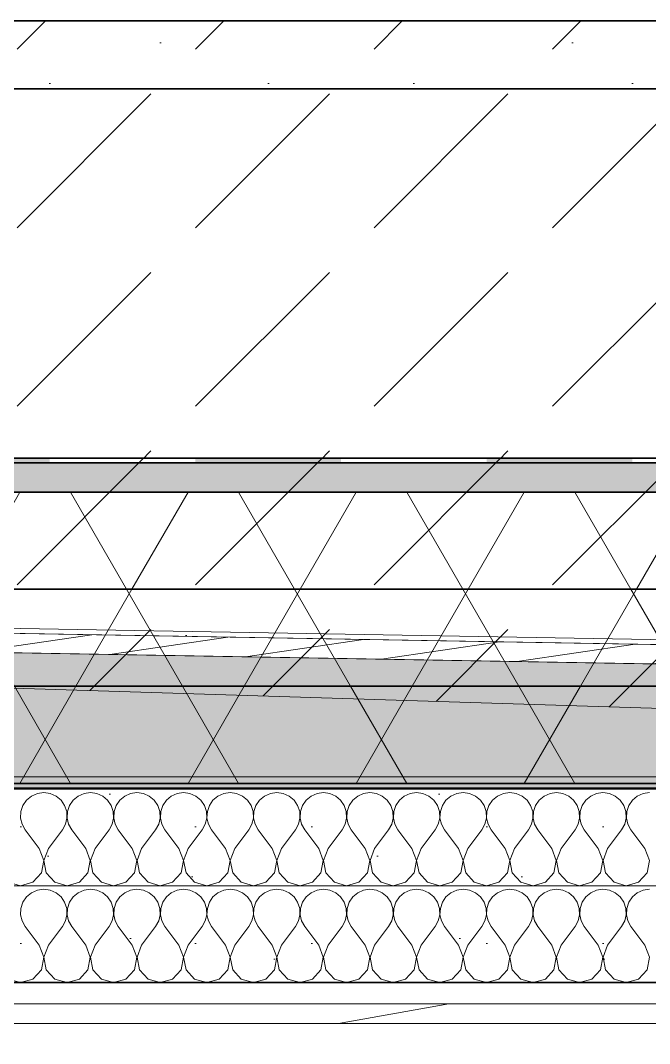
# Model space of a CAD drawing. Header units: millimetres. Extents: x 745166 to 884669, y -5000 to 15056.
# Drawn here: x 854712 to 855360, y 2966 to 4020 of the extents above; entities that cross this region are included whole.
import ezdxf

# ---------------------------------------------------------------- set-up
doc = ezdxf.new("R2010")
doc.units = ezdxf.units.MM
doc.header["$MEASUREMENT"] = 0
doc.linetypes.add('Wipeout_Contour', pattern=[1000, 0, -1000])
for name, color, linetype, lineweight in [('New_0_Pen_No__1', 7, 'Continuous', 13), ('New_0_Pen_No__19', 255, 'Continuous', 0), ('New_2D Drafting - General_Pen_No__1', 7, 'Continuous', 13), ('New_2D Drafting - General_Pen_No__19', 255, 'Continuous', 0), ('New_Shell - Roof_Pen_No__21', 7, 'Continuous', 35)]:
    doc.layers.add(name, color=color, linetype=linetype, lineweight=lineweight)
doc.layers.add('New_Shell - Roof', color=7, linetype='Continuous')
doc.layers.add('New_Structural - Bearing', color=7, linetype='Continuous')
pattern_1 = [(0, (1087092.2, 129.2), (0, 779.4229), [48.75, -401.25]), (0, (1087317.2, 518.9), (0, 779.4229), [48.75, -401.25]), (60, (1087092.2, 129.2), (-675, 389.7114), [48.75, -401.25]), (60, (1087542.2, 129.2), (-675, 389.7114), [48.75, -401.25]), (120, (1087141, 129.2), (675, 389.7114), [48.75, -401.25]), (120, (1087591, 129.2), (675, 389.7114), [48.75, -401.25]), (0, (1087092.23, 204.18), (0, 150), [0, -150, 0, -225]), (45, (1087167.23, 204.18), (-106.06602, 106.06602), [0, -112.5, 0, -187.5])]
pattern_2 = [(60, (1087092.23, 129.18), (-129.90381, 75), []), (120, (1087092.23, 129.18), (129.90381, 75), [])]

# ---------------------------------------------------------------- blocks, each defined once
blk = doc.blocks.new('*X3', base_point=(1087092.2, 129.2))
at = {"layer": 'New_Shell - Roof', "linetype": 'Continuous', "lineweight": 0, "true_color": 0x000000}
blk.add_hatch(color=18, dxfattribs=at).paths.add_polyline_path([(851718.5, 3564.2), (851718.5, 3534.2), (855718.5, 3534.2), (855718.5, 3564.2)])
blk = doc.blocks.new('*X4', base_point=(1087092.2, 129.2))
at = {"layer": 'New_Shell - Roof', "linetype": 'Continuous', "lineweight": 0, "true_color": 0x000000}
for points in [[(854742.4, 3234.2), (854592.4, 3234.2), (854592.4, 3229.2), (854742.4, 3229.2)], [(855042.4, 3234.2), (854892.4, 3234.2), (854892.4, 3229.2), (855042.4, 3229.2)], [(855342.4, 3234.2), (855192.4, 3234.2), (855192.4, 3229.2), (855342.4, 3229.2)]]:
    blk.add_hatch(color=18, dxfattribs=at).paths.add_polyline_path(points)
blk = doc.blocks.new('*X5', base_point=(1087092.2, 129.2))
at = {"layer": 'New_Shell - Roof', "linetype": 'Continuous', "lineweight": 0, "true_color": 0x000000}
for points in [[(854742.4, 3569.2), (854592.4, 3569.2), (854592.4, 3564.2), (854742.4, 3564.2)], [(855042.4, 3569.2), (854892.4, 3569.2), (854892.4, 3564.2), (855042.4, 3564.2)], [(855342.4, 3569.2), (855192.4, 3569.2), (855192.4, 3564.2), (855342.4, 3564.2)]]:
    blk.add_hatch(color=18, dxfattribs=at).paths.add_polyline_path(points)
blk = doc.blocks.new('*X6', base_point=(1087092.2, 129.2))
at = {"layer": 'New_0_Pen_No__1', "color": 7, "linetype": 'Continuous', "lineweight": 13}
for p, q in [((854723.7, 3121.6), (854718.6, 3117.4)), ((854729.8, 3124.3), (854723.7, 3121.6)), ((854736.3, 3125.2), (854729.8, 3124.3)), ((854742.9, 3124.3), (854736.3, 3125.2)), ((854749, 3121.6), (854742.9, 3124.3)), ((854754.1, 3117.4), (854749, 3121.6)), ((854771.7, 3121.6), (854766.6, 3117.4)), ((854777.8, 3124.3), (854771.7, 3121.6)), ((854784.3, 3125.2), (854777.8, 3124.3)), ((854790.9, 3124.3), (854784.3, 3125.2)), ((854797, 3121.6), (854790.9, 3124.3)), ((854802.1, 3117.4), (854797, 3121.6)), ((854819.7, 3121.6), (854814.6, 3117.4)), ((854825.8, 3124.3), (854819.7, 3121.6)), ((854832.3, 3125.2), (854825.8, 3124.3)), ((854838.9, 3124.3), (854832.3, 3125.2)), ((854845, 3121.6), (854838.9, 3124.3)), ((854850.1, 3117.4), (854845, 3121.6)), ((854867.7, 3121.6), (854862.6, 3117.4)), ((854873.8, 3124.3), (854867.7, 3121.6)), ((854880.3, 3125.2), (854873.8, 3124.3)), ((854886.9, 3124.3), (854880.3, 3125.2)), ((854893, 3121.6), (854886.9, 3124.3)), ((854898.1, 3117.4), (854893, 3121.6)), ((854915.7, 3121.6), (854910.6, 3117.4)), ((854921.8, 3124.3), (854915.7, 3121.6)), ((854928.3, 3125.2), (854921.8, 3124.3)), ((854934.9, 3124.3), (854928.3, 3125.2)), ((854941, 3121.6), (854934.9, 3124.3)), ((854946.1, 3117.4), (854941, 3121.6)), ((854963.7, 3121.6), (854958.6, 3117.4)), ((854969.8, 3124.3), (854963.7, 3121.6)), ((854976.3, 3125.2), (854969.8, 3124.3)), ((854982.9, 3124.3), (854976.3, 3125.2)), ((854989, 3121.6), (854982.9, 3124.3)), ((854994.1, 3117.4), (854989, 3121.6)), ((855011.7, 3121.6), (855006.6, 3117.4)), ((855017.8, 3124.3), (855011.7, 3121.6)), ((855024.3, 3125.2), (855017.8, 3124.3)), ((855030.9, 3124.3), (855024.3, 3125.2)), ((855037, 3121.6), (855030.9, 3124.3)), ((855042.1, 3117.4), (855037, 3121.6)), ((855059.7, 3121.6), (855054.6, 3117.4)), ((855065.8, 3124.3), (855059.7, 3121.6)), ((855072.3, 3125.2), (855065.8, 3124.3)), ((855078.9, 3124.3), (855072.3, 3125.2)), ((855085, 3121.6), (855078.9, 3124.3)), ((855090.1, 3117.4), (855085, 3121.6)), ((855107.7, 3121.6), (855102.6, 3117.4)), ((855113.8, 3124.3), (855107.7, 3121.6)), ((855120.3, 3125.2), (855113.8, 3124.3)), ((855126.9, 3124.3), (855120.3, 3125.2)), ((855133, 3121.6), (855126.9, 3124.3)), ((855138.1, 3117.4), (855133, 3121.6)), ((855155.7, 3121.6), (855150.6, 3117.4)), ((855161.8, 3124.3), (855155.7, 3121.6)), ((855168.3, 3125.2), (855161.8, 3124.3)), ((855174.9, 3124.3), (855168.3, 3125.2)), ((855181, 3121.6), (855174.9, 3124.3)), ((855186.1, 3117.4), (855181, 3121.6)), ((855203.7, 3121.6), (855198.6, 3117.4)), ((855209.8, 3124.3), (855203.7, 3121.6)), ((855216.3, 3125.2), (855209.8, 3124.3)), ((855222.9, 3124.3), (855216.3, 3125.2)), ((855229, 3121.6), (855222.9, 3124.3)), ((855234.1, 3117.4), (855229, 3121.6)), ((855251.7, 3121.6), (855246.6, 3117.4)), ((855257.8, 3124.3), (855251.7, 3121.6)), ((855264.3, 3125.2), (855257.8, 3124.3)), ((855270.9, 3124.3), (855264.3, 3125.2)), ((855277, 3121.6), (855270.9, 3124.3)), ((855282.1, 3117.4), (855277, 3121.6)), ((855299.7, 3121.6), (855294.6, 3117.4)), ((855305.8, 3124.3), (855299.7, 3121.6)), ((855312.3, 3125.2), (855305.8, 3124.3)), ((855318.9, 3124.3), (855312.3, 3125.2)), ((855325, 3121.6), (855318.9, 3124.3)), ((855330.1, 3117.4), (855325, 3121.6)), ((855347.7, 3121.6), (855342.6, 3117.4)), ((855353.8, 3124.3), (855347.7, 3121.6)), ((855360.3, 3125.2), (855353.8, 3124.3)), ((854714.9, 3111.9), (854712.8, 3105.6)), ((854718.6, 3117.4), (854714.9, 3111.9)), ((854757.8, 3111.9), (854754.1, 3117.4)), ((854759.9, 3105.6), (854757.8, 3111.9)), ((854762.9, 3111.9), (854760.8, 3105.6)), ((854766.6, 3117.4), (854762.9, 3111.9)), ((854805.8, 3111.9), (854802.1, 3117.4)), ((854807.9, 3105.6), (854805.8, 3111.9)), ((854810.9, 3111.9), (854808.8, 3105.6)), ((854814.6, 3117.4), (854810.9, 3111.9)), ((854853.8, 3111.9), (854850.1, 3117.4)), ((854855.9, 3105.6), (854853.8, 3111.9)), ((854858.9, 3111.9), (854856.8, 3105.6)), ((854862.6, 3117.4), (854858.9, 3111.9)), ((854901.8, 3111.9), (854898.1, 3117.4)), ((854903.9, 3105.6), (854901.8, 3111.9)), ((854906.9, 3111.9), (854904.8, 3105.6)), ((854910.6, 3117.4), (854906.9, 3111.9)), ((854949.8, 3111.9), (854946.1, 3117.4)), ((854951.9, 3105.6), (854949.8, 3111.9)), ((854954.9, 3111.9), (854952.8, 3105.6)), ((854958.6, 3117.4), (854954.9, 3111.9)), ((854997.8, 3111.9), (854994.1, 3117.4)), ((854999.9, 3105.6), (854997.8, 3111.9)), ((855002.9, 3111.9), (855000.8, 3105.6)), ((855006.6, 3117.4), (855002.9, 3111.9)), ((855045.8, 3111.9), (855042.1, 3117.4)), ((855047.9, 3105.6), (855045.8, 3111.9)), ((855050.9, 3111.9), (855048.8, 3105.6)), ((855054.6, 3117.4), (855050.9, 3111.9)), ((855093.8, 3111.9), (855090.1, 3117.4)), ((855095.9, 3105.6), (855093.8, 3111.9)), ((855098.9, 3111.9), (855096.8, 3105.6)), ((855102.6, 3117.4), (855098.9, 3111.9)), ((855141.8, 3111.9), (855138.1, 3117.4)), ((855143.9, 3105.6), (855141.8, 3111.9)), ((855146.9, 3111.9), (855144.8, 3105.6)), ((855150.6, 3117.4), (855146.9, 3111.9)), ((855189.8, 3111.9), (855186.1, 3117.4)), ((855191.9, 3105.6), (855189.8, 3111.9)), ((855194.9, 3111.9), (855192.8, 3105.6)), ((855198.6, 3117.4), (855194.9, 3111.9)), ((855237.8, 3111.9), (855234.1, 3117.4)), ((855239.9, 3105.6), (855237.8, 3111.9)), ((855242.9, 3111.9), (855240.8, 3105.6)), ((855246.6, 3117.4), (855242.9, 3111.9)), ((855285.8, 3111.9), (855282.1, 3117.4)), ((855287.9, 3105.6), (855285.8, 3111.9)), ((855290.9, 3111.9), (855288.8, 3105.6)), ((855294.6, 3117.4), (855290.9, 3111.9)), ((855333.8, 3111.9), (855330.1, 3117.4)), ((855335.9, 3105.6), (855333.8, 3111.9)), ((855338.9, 3111.9), (855336.8, 3105.6)), ((855342.6, 3117.4), (855338.9, 3111.9)), ((854712.8, 3105.6), (854712.4, 3099)), ((854712.4, 3099), (854713.9, 3092.6)), ((854758.7, 3092.6), (854760.2, 3099)), ((854760.2, 3099), (854759.9, 3105.6)), ((854760.8, 3105.6), (854760.4, 3099)), ((854760.4, 3099), (854761.9, 3092.6)), ((854806.7, 3092.6), (854808.2, 3099)), ((854808.2, 3099), (854807.9, 3105.6)), ((854808.8, 3105.6), (854808.4, 3099)), ((854808.4, 3099), (854809.9, 3092.6)), ((854854.7, 3092.6), (854856.2, 3099)), ((854856.2, 3099), (854855.9, 3105.6)), ((854856.8, 3105.6), (854856.4, 3099)), ((854856.4, 3099), (854857.9, 3092.6)), ((854902.7, 3092.6), (854904.2, 3099)), ((854904.2, 3099), (854903.9, 3105.6)), ((854904.8, 3105.6), (854904.4, 3099)), ((854904.4, 3099), (854905.9, 3092.6)), ((854950.7, 3092.6), (854952.2, 3099)), ((854952.2, 3099), (854951.9, 3105.6)), ((854952.8, 3105.6), (854952.4, 3099)), ((854952.4, 3099), (854953.9, 3092.6)), ((854998.7, 3092.6), (855000.2, 3099)), ((855000.2, 3099), (854999.9, 3105.6)), ((855000.8, 3105.6), (855000.4, 3099)), ((855000.4, 3099), (855001.9, 3092.6)), ((855046.7, 3092.6), (855048.2, 3099)), ((855048.2, 3099), (855047.9, 3105.6)), ((855048.8, 3105.6), (855048.4, 3099)), ((855048.4, 3099), (855049.9, 3092.6)), ((855094.7, 3092.6), (855096.2, 3099)), ((855096.2, 3099), (855095.9, 3105.6)), ((855096.8, 3105.6), (855096.4, 3099)), ((855096.4, 3099), (855097.9, 3092.6)), ((855142.7, 3092.6), (855144.2, 3099)), ((855144.2, 3099), (855143.9, 3105.6)), ((855144.8, 3105.6), (855144.4, 3099)), ((855144.4, 3099), (855145.9, 3092.6)), ((855190.7, 3092.6), (855192.2, 3099)), ((855192.2, 3099), (855191.9, 3105.6)), ((855192.8, 3105.6), (855192.4, 3099)), ((855192.4, 3099), (855193.9, 3092.6)), ((855238.7, 3092.6), (855240.2, 3099)), ((855240.2, 3099), (855239.9, 3105.6)), ((855240.8, 3105.6), (855240.4, 3099)), ((855240.4, 3099), (855241.9, 3092.6)), ((855286.7, 3092.6), (855288.2, 3099)), ((855288.2, 3099), (855287.9, 3105.6)), ((855288.8, 3105.6), (855288.4, 3099)), ((855288.4, 3099), (855289.9, 3092.6)), ((855334.7, 3092.6), (855336.2, 3099)), ((855336.2, 3099), (855335.9, 3105.6)), ((855336.8, 3105.6), (855336.4, 3099)), ((855336.4, 3099), (855337.9, 3092.6)), ((854713.9, 3092.6), (854717.1, 3086.8)), ((854731.5, 3067.6), (854717.1, 3086.8)), ((854741.1, 3067.6), (854755.5, 3086.8)), ((854755.5, 3086.8), (854758.7, 3092.6)), ((854761.9, 3092.6), (854765.1, 3086.8)), ((854779.5, 3067.6), (854765.1, 3086.8)), ((854789.1, 3067.6), (854803.5, 3086.8)), ((854803.5, 3086.8), (854806.7, 3092.6)), ((854809.9, 3092.6), (854813.1, 3086.8)), ((854827.5, 3067.6), (854813.1, 3086.8)), ((854837.1, 3067.6), (854851.5, 3086.8)), ((854851.5, 3086.8), (854854.7, 3092.6)), ((854857.9, 3092.6), (854861.1, 3086.8)), ((854875.5, 3067.6), (854861.1, 3086.8)), ((854885.1, 3067.6), (854899.5, 3086.8)), ((854899.5, 3086.8), (854902.7, 3092.6)), ((854905.9, 3092.6), (854909.1, 3086.8)), ((854923.5, 3067.6), (854909.1, 3086.8)), ((854933.1, 3067.6), (854947.5, 3086.8)), ((854947.5, 3086.8), (854950.7, 3092.6)), ((854953.9, 3092.6), (854957.1, 3086.8)), ((854971.5, 3067.6), (854957.1, 3086.8)), ((854981.1, 3067.6), (854995.5, 3086.8)), ((854995.5, 3086.8), (854998.7, 3092.6)), ((855001.9, 3092.6), (855005.1, 3086.8)), ((855019.5, 3067.6), (855005.1, 3086.8)), ((855029.1, 3067.6), (855043.5, 3086.8)), ((855043.5, 3086.8), (855046.7, 3092.6)), ((855049.9, 3092.6), (855053.1, 3086.8)), ((855067.5, 3067.6), (855053.1, 3086.8)), ((855077.1, 3067.6), (855091.5, 3086.8)), ((855091.5, 3086.8), (855094.7, 3092.6)), ((855097.9, 3092.6), (855101.1, 3086.8)), ((855115.5, 3067.6), (855101.1, 3086.8)), ((855125.1, 3067.6), (855139.5, 3086.8)), ((855139.5, 3086.8), (855142.7, 3092.6)), ((855145.9, 3092.6), (855149.1, 3086.8)), ((855163.5, 3067.6), (855149.1, 3086.8)), ((855173.1, 3067.6), (855187.5, 3086.8)), ((855187.5, 3086.8), (855190.7, 3092.6)), ((855193.9, 3092.6), (855197.1, 3086.8)), ((855211.5, 3067.6), (855197.1, 3086.8)), ((855221.1, 3067.6), (855235.5, 3086.8)), ((855235.5, 3086.8), (855238.7, 3092.6)), ((855241.9, 3092.6), (855245.1, 3086.8)), ((855259.5, 3067.6), (855245.1, 3086.8)), ((855269.1, 3067.6), (855283.5, 3086.8)), ((855283.5, 3086.8), (855286.7, 3092.6)), ((855289.9, 3092.6), (855293.1, 3086.8)), ((855307.5, 3067.6), (855293.1, 3086.8)), ((855317.1, 3067.6), (855331.5, 3086.8)), ((855331.5, 3086.8), (855334.7, 3092.6)), ((855337.9, 3092.6), (855341.1, 3086.8)), ((855355.5, 3067.6), (855341.1, 3086.8)), ((854736.2, 3055.3), (854731.5, 3067.6)), ((854741.1, 3067.6), (854736.4, 3055.3)), ((854784.2, 3055.3), (854779.5, 3067.6)), ((854789.1, 3067.6), (854784.4, 3055.3)), ((854832.2, 3055.3), (854827.5, 3067.6)), ((854837.1, 3067.6), (854832.4, 3055.3)), ((854880.2, 3055.3), (854875.5, 3067.6)), ((854885.1, 3067.6), (854880.4, 3055.3)), ((854928.2, 3055.3), (854923.5, 3067.6)), ((854933.1, 3067.6), (854928.4, 3055.3)), ((854976.2, 3055.3), (854971.5, 3067.6)), ((854981.1, 3067.6), (854976.4, 3055.3)), ((855024.2, 3055.3), (855019.5, 3067.6)), ((855029.1, 3067.6), (855024.4, 3055.3)), ((855072.2, 3055.3), (855067.5, 3067.6)), ((855077.1, 3067.6), (855072.4, 3055.3)), ((855120.2, 3055.3), (855115.5, 3067.6)), ((855125.1, 3067.6), (855120.4, 3055.3)), ((855168.2, 3055.3), (855163.5, 3067.6)), ((855173.1, 3067.6), (855168.4, 3055.3)), ((855216.2, 3055.3), (855211.5, 3067.6)), ((855221.1, 3067.6), (855216.4, 3055.3)), ((855264.2, 3055.3), (855259.5, 3067.6)), ((855269.1, 3067.6), (855264.4, 3055.3)), ((855312.2, 3055.3), (855307.5, 3067.6)), ((855317.1, 3067.6), (855312.4, 3055.3)), ((855360.2, 3055.3), (855355.5, 3067.6)), ((854733.8, 3042.4), (854736.2, 3055.3)), ((854736.4, 3055.3), (854738.9, 3042.4)), ((854781.8, 3042.4), (854784.2, 3055.3)), ((854784.4, 3055.3), (854786.9, 3042.4)), ((854829.8, 3042.4), (854832.2, 3055.3)), ((854832.4, 3055.3), (854834.9, 3042.4)), ((854877.8, 3042.4), (854880.2, 3055.3)), ((854880.4, 3055.3), (854882.9, 3042.4)), ((854925.8, 3042.4), (854928.2, 3055.3)), ((854928.4, 3055.3), (854930.9, 3042.4)), ((854973.8, 3042.4), (854976.2, 3055.3)), ((854976.4, 3055.3), (854978.9, 3042.4)), ((855021.8, 3042.4), (855024.2, 3055.3)), ((855024.4, 3055.3), (855026.9, 3042.4)), ((855069.8, 3042.4), (855072.2, 3055.3)), ((855072.4, 3055.3), (855074.9, 3042.4)), ((855117.8, 3042.4), (855120.2, 3055.3)), ((855120.4, 3055.3), (855122.9, 3042.4)), ((855165.8, 3042.4), (855168.2, 3055.3)), ((855168.4, 3055.3), (855170.9, 3042.4)), ((855213.8, 3042.4), (855216.2, 3055.3)), ((855216.4, 3055.3), (855218.9, 3042.4)), ((855261.8, 3042.4), (855264.2, 3055.3)), ((855264.4, 3055.3), (855266.9, 3042.4)), ((855309.8, 3042.4), (855312.2, 3055.3)), ((855312.4, 3055.3), (855314.9, 3042.4)), ((855357.8, 3042.4), (855360.2, 3055.3)), ((854725, 3032.8), (854733.8, 3042.4)), ((854738.9, 3042.4), (854747.7, 3032.8)), ((854773, 3032.8), (854781.8, 3042.4)), ((854786.9, 3042.4), (854795.7, 3032.8)), ((854821, 3032.8), (854829.8, 3042.4)), ((854834.9, 3042.4), (854843.7, 3032.8)), ((854869, 3032.8), (854877.8, 3042.4)), ((854882.9, 3042.4), (854891.7, 3032.8)), ((854917, 3032.8), (854925.8, 3042.4)), ((854930.9, 3042.4), (854939.7, 3032.8)), ((854965, 3032.8), (854973.8, 3042.4)), ((854978.9, 3042.4), (854987.7, 3032.8)), ((855013, 3032.8), (855021.8, 3042.4)), ((855026.9, 3042.4), (855035.7, 3032.8)), ((855061, 3032.8), (855069.8, 3042.4)), ((855074.9, 3042.4), (855083.7, 3032.8)), ((855109, 3032.8), (855117.8, 3042.4)), ((855122.9, 3042.4), (855131.7, 3032.8)), ((855157, 3032.8), (855165.8, 3042.4)), ((855170.9, 3042.4), (855179.7, 3032.8)), ((855205, 3032.8), (855213.8, 3042.4)), ((855218.9, 3042.4), (855227.7, 3032.8)), ((855253, 3032.8), (855261.8, 3042.4)), ((855266.9, 3042.4), (855275.7, 3032.8)), ((855301, 3032.8), (855309.8, 3042.4)), ((855314.9, 3042.4), (855323.7, 3032.8)), ((855349, 3032.8), (855357.8, 3042.4)), ((854699.7, 3032.8), (854712.3, 3029.2)), ((854712.3, 3029.2), (854725, 3032.8)), ((854747.7, 3032.8), (854760.3, 3029.2)), ((854760.3, 3029.2), (854773, 3032.8)), ((854795.7, 3032.8), (854808.3, 3029.2)), ((854808.3, 3029.2), (854821, 3032.8)), ((854843.7, 3032.8), (854856.3, 3029.2)), ((854856.3, 3029.2), (854869, 3032.8)), ((854891.7, 3032.8), (854904.3, 3029.2)), ((854904.3, 3029.2), (854917, 3032.8)), ((854939.7, 3032.8), (854952.3, 3029.2)), ((854952.3, 3029.2), (854965, 3032.8)), ((854987.7, 3032.8), (855000.3, 3029.2)), ((855000.3, 3029.2), (855013, 3032.8)), ((855035.7, 3032.8), (855048.3, 3029.2)), ((855048.3, 3029.2), (855061, 3032.8)), ((855083.7, 3032.8), (855096.3, 3029.2)), ((855096.3, 3029.2), (855109, 3032.8)), ((855131.7, 3032.8), (855144.3, 3029.2)), ((855144.3, 3029.2), (855157, 3032.8)), ((855179.7, 3032.8), (855192.3, 3029.2)), ((855192.3, 3029.2), (855205, 3032.8)), ((855227.7, 3032.8), (855240.3, 3029.2)), ((855240.3, 3029.2), (855253, 3032.8)), ((855275.7, 3032.8), (855288.3, 3029.2)), ((855288.3, 3029.2), (855301, 3032.8)), ((855323.7, 3032.8), (855336.3, 3029.2)), ((855336.3, 3029.2), (855349, 3032.8))]:
    blk.add_line(p, q, dxfattribs=at)
blk = doc.blocks.new('*X8', base_point=(1087092.2, 129.2))
at = {"layer": 'New_0_Pen_No__1', "color": 7, "linetype": 'Continuous', "lineweight": 13}
for p, q in [((854729.8, 3223.9), (854723.7, 3221.2)), ((854736.3, 3224.8), (854729.8, 3223.9)), ((854742.9, 3223.9), (854736.3, 3224.8)), ((854749, 3221.2), (854742.9, 3223.9)), ((854777.8, 3223.9), (854771.7, 3221.2)), ((854784.3, 3224.8), (854777.8, 3223.9)), ((854790.9, 3223.9), (854784.3, 3224.8)), ((854797, 3221.2), (854790.9, 3223.9)), ((854825.8, 3223.9), (854819.7, 3221.2)), ((854832.3, 3224.8), (854825.8, 3223.9)), ((854838.9, 3223.9), (854832.3, 3224.8)), ((854845, 3221.2), (854838.9, 3223.9)), ((854873.8, 3223.9), (854867.7, 3221.2)), ((854880.3, 3224.8), (854873.8, 3223.9)), ((854886.9, 3223.9), (854880.3, 3224.8)), ((854893, 3221.2), (854886.9, 3223.9)), ((854921.8, 3223.9), (854915.7, 3221.2)), ((854928.3, 3224.8), (854921.8, 3223.9)), ((854934.9, 3223.9), (854928.3, 3224.8)), ((854941, 3221.2), (854934.9, 3223.9)), ((854969.8, 3223.9), (854963.7, 3221.2)), ((854976.3, 3224.8), (854969.8, 3223.9)), ((854982.9, 3223.9), (854976.3, 3224.8)), ((854989, 3221.2), (854982.9, 3223.9)), ((855017.8, 3223.9), (855011.7, 3221.2)), ((855024.3, 3224.8), (855017.8, 3223.9)), ((855030.9, 3223.9), (855024.3, 3224.8)), ((855037, 3221.2), (855030.9, 3223.9)), ((855065.8, 3223.9), (855059.7, 3221.2)), ((855072.3, 3224.8), (855065.8, 3223.9)), ((855078.9, 3223.9), (855072.3, 3224.8)), ((855085, 3221.2), (855078.9, 3223.9)), ((855113.8, 3223.9), (855107.7, 3221.2)), ((855120.3, 3224.8), (855113.8, 3223.9)), ((855126.9, 3223.9), (855120.3, 3224.8)), ((855133, 3221.2), (855126.9, 3223.9)), ((855161.8, 3223.9), (855155.7, 3221.2)), ((855168.3, 3224.8), (855161.8, 3223.9)), ((855174.9, 3223.9), (855168.3, 3224.8)), ((855181, 3221.2), (855174.9, 3223.9)), ((855209.8, 3223.9), (855203.7, 3221.2)), ((855216.3, 3224.8), (855209.8, 3223.9)), ((855222.9, 3223.9), (855216.3, 3224.8)), ((855229, 3221.2), (855222.9, 3223.9)), ((855257.8, 3223.9), (855251.7, 3221.2)), ((855264.3, 3224.8), (855257.8, 3223.9)), ((855270.9, 3223.9), (855264.3, 3224.8)), ((855277, 3221.2), (855270.9, 3223.9)), ((855305.8, 3223.9), (855299.7, 3221.2)), ((855312.3, 3224.8), (855305.8, 3223.9)), ((855318.9, 3223.9), (855312.3, 3224.8)), ((855325, 3221.2), (855318.9, 3223.9)), ((855353.8, 3223.9), (855347.7, 3221.2)), ((855360.3, 3224.8), (855353.8, 3223.9)), ((854718.6, 3217), (854714.9, 3211.5)), ((854723.7, 3221.2), (854718.6, 3217)), ((854754.1, 3217), (854749, 3221.2)), ((854757.8, 3211.5), (854754.1, 3217)), ((854766.6, 3217), (854762.9, 3211.5)), ((854771.7, 3221.2), (854766.6, 3217)), ((854802.1, 3217), (854797, 3221.2)), ((854805.8, 3211.5), (854802.1, 3217)), ((854814.6, 3217), (854810.9, 3211.5)), ((854819.7, 3221.2), (854814.6, 3217)), ((854850.1, 3217), (854845, 3221.2)), ((854853.8, 3211.5), (854850.1, 3217)), ((854862.6, 3217), (854858.9, 3211.5)), ((854867.7, 3221.2), (854862.6, 3217)), ((854898.1, 3217), (854893, 3221.2)), ((854901.8, 3211.5), (854898.1, 3217)), ((854910.6, 3217), (854906.9, 3211.5)), ((854915.7, 3221.2), (854910.6, 3217)), ((854946.1, 3217), (854941, 3221.2)), ((854949.8, 3211.5), (854946.1, 3217)), ((854958.6, 3217), (854954.9, 3211.5)), ((854963.7, 3221.2), (854958.6, 3217)), ((854994.1, 3217), (854989, 3221.2)), ((854997.8, 3211.5), (854994.1, 3217)), ((855006.6, 3217), (855002.9, 3211.5)), ((855011.7, 3221.2), (855006.6, 3217)), ((855042.1, 3217), (855037, 3221.2)), ((855045.8, 3211.5), (855042.1, 3217)), ((855054.6, 3217), (855050.9, 3211.5)), ((855059.7, 3221.2), (855054.6, 3217)), ((855090.1, 3217), (855085, 3221.2)), ((855093.8, 3211.5), (855090.1, 3217)), ((855102.6, 3217), (855098.9, 3211.5)), ((855107.7, 3221.2), (855102.6, 3217)), ((855138.1, 3217), (855133, 3221.2)), ((855141.8, 3211.5), (855138.1, 3217)), ((855150.6, 3217), (855146.9, 3211.5)), ((855155.7, 3221.2), (855150.6, 3217)), ((855186.1, 3217), (855181, 3221.2)), ((855189.8, 3211.5), (855186.1, 3217)), ((855198.6, 3217), (855194.9, 3211.5)), ((855203.7, 3221.2), (855198.6, 3217)), ((855234.1, 3217), (855229, 3221.2)), ((855237.8, 3211.5), (855234.1, 3217)), ((855246.6, 3217), (855242.9, 3211.5)), ((855251.7, 3221.2), (855246.6, 3217)), ((855282.1, 3217), (855277, 3221.2)), ((855285.8, 3211.5), (855282.1, 3217)), ((855294.6, 3217), (855290.9, 3211.5)), ((855299.7, 3221.2), (855294.6, 3217)), ((855330.1, 3217), (855325, 3221.2)), ((855333.8, 3211.5), (855330.1, 3217)), ((855342.6, 3217), (855338.9, 3211.5)), ((855347.7, 3221.2), (855342.6, 3217)), ((854712.8, 3205.3), (854712.4, 3198.6)), ((854714.9, 3211.5), (854712.8, 3205.3)), ((854759.9, 3205.3), (854757.8, 3211.5)), ((854760.2, 3198.6), (854759.9, 3205.3)), ((854760.8, 3205.3), (854760.4, 3198.6)), ((854762.9, 3211.5), (854760.8, 3205.3)), ((854807.9, 3205.3), (854805.8, 3211.5)), ((854808.2, 3198.6), (854807.9, 3205.3)), ((854808.8, 3205.3), (854808.4, 3198.6)), ((854810.9, 3211.5), (854808.8, 3205.3)), ((854855.9, 3205.3), (854853.8, 3211.5)), ((854856.2, 3198.6), (854855.9, 3205.3)), ((854856.8, 3205.3), (854856.4, 3198.6)), ((854858.9, 3211.5), (854856.8, 3205.3)), ((854903.9, 3205.3), (854901.8, 3211.5)), ((854904.2, 3198.6), (854903.9, 3205.3)), ((854904.8, 3205.3), (854904.4, 3198.6)), ((854906.9, 3211.5), (854904.8, 3205.3)), ((854951.9, 3205.3), (854949.8, 3211.5)), ((854952.2, 3198.6), (854951.9, 3205.3)), ((854952.8, 3205.3), (854952.4, 3198.6)), ((854954.9, 3211.5), (854952.8, 3205.3)), ((854999.9, 3205.3), (854997.8, 3211.5)), ((855000.2, 3198.6), (854999.9, 3205.3)), ((855000.8, 3205.3), (855000.4, 3198.6)), ((855002.9, 3211.5), (855000.8, 3205.3)), ((855047.9, 3205.3), (855045.8, 3211.5)), ((855048.2, 3198.6), (855047.9, 3205.3)), ((855048.8, 3205.3), (855048.4, 3198.6)), ((855050.9, 3211.5), (855048.8, 3205.3)), ((855095.9, 3205.3), (855093.8, 3211.5)), ((855096.2, 3198.6), (855095.9, 3205.3)), ((855096.8, 3205.3), (855096.4, 3198.6)), ((855098.9, 3211.5), (855096.8, 3205.3)), ((855143.9, 3205.3), (855141.8, 3211.5)), ((855144.2, 3198.6), (855143.9, 3205.3)), ((855144.8, 3205.3), (855144.4, 3198.6)), ((855146.9, 3211.5), (855144.8, 3205.3)), ((855191.9, 3205.3), (855189.8, 3211.5)), ((855192.2, 3198.6), (855191.9, 3205.3)), ((855192.8, 3205.3), (855192.4, 3198.6)), ((855194.9, 3211.5), (855192.8, 3205.3)), ((855239.9, 3205.3), (855237.8, 3211.5)), ((855240.2, 3198.6), (855239.9, 3205.3)), ((855240.8, 3205.3), (855240.4, 3198.6)), ((855242.9, 3211.5), (855240.8, 3205.3)), ((855287.9, 3205.3), (855285.8, 3211.5)), ((855288.2, 3198.6), (855287.9, 3205.3)), ((855288.8, 3205.3), (855288.4, 3198.6)), ((855290.9, 3211.5), (855288.8, 3205.3)), ((855335.9, 3205.3), (855333.8, 3211.5)), ((855336.2, 3198.6), (855335.9, 3205.3)), ((855336.8, 3205.3), (855336.4, 3198.6)), ((855338.9, 3211.5), (855336.8, 3205.3)), ((854712.4, 3198.6), (854713.9, 3192.2)), ((854713.9, 3192.2), (854717.1, 3186.4)), ((854755.5, 3186.4), (854758.7, 3192.2)), ((854758.7, 3192.2), (854760.2, 3198.6)), ((854760.4, 3198.6), (854761.9, 3192.2)), ((854761.9, 3192.2), (854765.1, 3186.4)), ((854803.5, 3186.4), (854806.7, 3192.2)), ((854806.7, 3192.2), (854808.2, 3198.6)), ((854808.4, 3198.6), (854809.9, 3192.2)), ((854809.9, 3192.2), (854813.1, 3186.4)), ((854851.5, 3186.4), (854854.7, 3192.2)), ((854854.7, 3192.2), (854856.2, 3198.6)), ((854856.4, 3198.6), (854857.9, 3192.2)), ((854857.9, 3192.2), (854861.1, 3186.4)), ((854899.5, 3186.4), (854902.7, 3192.2)), ((854902.7, 3192.2), (854904.2, 3198.6)), ((854904.4, 3198.6), (854905.9, 3192.2)), ((854905.9, 3192.2), (854909.1, 3186.4)), ((854947.5, 3186.4), (854950.7, 3192.2)), ((854950.7, 3192.2), (854952.2, 3198.6)), ((854952.4, 3198.6), (854953.9, 3192.2)), ((854953.9, 3192.2), (854957.1, 3186.4)), ((854995.5, 3186.4), (854998.7, 3192.2)), ((854998.7, 3192.2), (855000.2, 3198.6)), ((855000.4, 3198.6), (855001.9, 3192.2)), ((855001.9, 3192.2), (855005.1, 3186.4)), ((855043.5, 3186.4), (855046.7, 3192.2)), ((855046.7, 3192.2), (855048.2, 3198.6)), ((855048.4, 3198.6), (855049.9, 3192.2)), ((855049.9, 3192.2), (855053.1, 3186.4)), ((855091.5, 3186.4), (855094.7, 3192.2)), ((855094.7, 3192.2), (855096.2, 3198.6)), ((855096.4, 3198.6), (855097.9, 3192.2)), ((855097.9, 3192.2), (855101.1, 3186.4)), ((855139.5, 3186.4), (855142.7, 3192.2)), ((855142.7, 3192.2), (855144.2, 3198.6)), ((855144.4, 3198.6), (855145.9, 3192.2)), ((855145.9, 3192.2), (855149.1, 3186.4)), ((855187.5, 3186.4), (855190.7, 3192.2)), ((855190.7, 3192.2), (855192.2, 3198.6)), ((855192.4, 3198.6), (855193.9, 3192.2)), ((855193.9, 3192.2), (855197.1, 3186.4)), ((855235.5, 3186.4), (855238.7, 3192.2)), ((855238.7, 3192.2), (855240.2, 3198.6)), ((855240.4, 3198.6), (855241.9, 3192.2)), ((855241.9, 3192.2), (855245.1, 3186.4)), ((855283.5, 3186.4), (855286.7, 3192.2)), ((855286.7, 3192.2), (855288.2, 3198.6)), ((855288.4, 3198.6), (855289.9, 3192.2)), ((855289.9, 3192.2), (855293.1, 3186.4)), ((855331.5, 3186.4), (855334.7, 3192.2)), ((855334.7, 3192.2), (855336.2, 3198.6)), ((855336.4, 3198.6), (855337.9, 3192.2)), ((855337.9, 3192.2), (855341.1, 3186.4)), ((854731.5, 3167.2), (854717.1, 3186.4)), ((854741.1, 3167.2), (854755.5, 3186.4)), ((854779.5, 3167.2), (854765.1, 3186.4)), ((854789.1, 3167.2), (854803.5, 3186.4)), ((854827.5, 3167.2), (854813.1, 3186.4)), ((854837.1, 3167.2), (854851.5, 3186.4)), ((854875.5, 3167.2), (854861.1, 3186.4)), ((854885.1, 3167.2), (854899.5, 3186.4)), ((854923.5, 3167.2), (854909.1, 3186.4)), ((854933.1, 3167.2), (854947.5, 3186.4)), ((854971.5, 3167.2), (854957.1, 3186.4)), ((854981.1, 3167.2), (854995.5, 3186.4)), ((855019.5, 3167.2), (855005.1, 3186.4)), ((855029.1, 3167.2), (855043.5, 3186.4)), ((855067.5, 3167.2), (855053.1, 3186.4)), ((855077.1, 3167.2), (855091.5, 3186.4)), ((855115.5, 3167.2), (855101.1, 3186.4)), ((855125.1, 3167.2), (855139.5, 3186.4)), ((855163.5, 3167.2), (855149.1, 3186.4)), ((855173.1, 3167.2), (855187.5, 3186.4)), ((855211.5, 3167.2), (855197.1, 3186.4)), ((855221.1, 3167.2), (855235.5, 3186.4)), ((855259.5, 3167.2), (855245.1, 3186.4)), ((855269.1, 3167.2), (855283.5, 3186.4)), ((855307.5, 3167.2), (855293.1, 3186.4)), ((855317.1, 3167.2), (855331.5, 3186.4)), ((855355.5, 3167.2), (855341.1, 3186.4)), ((854736.2, 3155), (854731.5, 3167.2)), ((854741.1, 3167.2), (854736.4, 3155)), ((854784.2, 3155), (854779.5, 3167.2)), ((854789.1, 3167.2), (854784.4, 3155)), ((854832.2, 3155), (854827.5, 3167.2)), ((854837.1, 3167.2), (854832.4, 3155)), ((854880.2, 3155), (854875.5, 3167.2)), ((854885.1, 3167.2), (854880.4, 3155)), ((854928.2, 3155), (854923.5, 3167.2)), ((854933.1, 3167.2), (854928.4, 3155)), ((854976.2, 3155), (854971.5, 3167.2)), ((854981.1, 3167.2), (854976.4, 3155)), ((855024.2, 3155), (855019.5, 3167.2)), ((855029.1, 3167.2), (855024.4, 3155)), ((855072.2, 3155), (855067.5, 3167.2)), ((855077.1, 3167.2), (855072.4, 3155)), ((855120.2, 3155), (855115.5, 3167.2)), ((855125.1, 3167.2), (855120.4, 3155)), ((855168.2, 3155), (855163.5, 3167.2)), ((855173.1, 3167.2), (855168.4, 3155)), ((855216.2, 3155), (855211.5, 3167.2)), ((855221.1, 3167.2), (855216.4, 3155)), ((855264.2, 3155), (855259.5, 3167.2)), ((855269.1, 3167.2), (855264.4, 3155)), ((855312.2, 3155), (855307.5, 3167.2)), ((855317.1, 3167.2), (855312.4, 3155)), ((855360.2, 3155), (855355.5, 3167.2)), ((854733.8, 3142.1), (854736.2, 3155)), ((854736.4, 3155), (854738.9, 3142.1)), ((854781.8, 3142.1), (854784.2, 3155)), ((854784.4, 3155), (854786.9, 3142.1)), ((854829.8, 3142.1), (854832.2, 3155)), ((854832.4, 3155), (854834.9, 3142.1)), ((854877.8, 3142.1), (854880.2, 3155)), ((854880.4, 3155), (854882.9, 3142.1)), ((854925.8, 3142.1), (854928.2, 3155)), ((854928.4, 3155), (854930.9, 3142.1)), ((854973.8, 3142.1), (854976.2, 3155)), ((854976.4, 3155), (854978.9, 3142.1)), ((855021.8, 3142.1), (855024.2, 3155)), ((855024.4, 3155), (855026.9, 3142.1)), ((855069.8, 3142.1), (855072.2, 3155)), ((855072.4, 3155), (855074.9, 3142.1)), ((855117.8, 3142.1), (855120.2, 3155)), ((855120.4, 3155), (855122.9, 3142.1)), ((855165.8, 3142.1), (855168.2, 3155)), ((855168.4, 3155), (855170.9, 3142.1)), ((855213.8, 3142.1), (855216.2, 3155)), ((855216.4, 3155), (855218.9, 3142.1)), ((855261.8, 3142.1), (855264.2, 3155)), ((855264.4, 3155), (855266.9, 3142.1)), ((855309.8, 3142.1), (855312.2, 3155)), ((855312.4, 3155), (855314.9, 3142.1)), ((855357.8, 3142.1), (855360.2, 3155)), ((854725, 3132.4), (854733.8, 3142.1)), ((854738.9, 3142.1), (854747.7, 3132.4)), ((854773, 3132.4), (854781.8, 3142.1)), ((854786.9, 3142.1), (854795.7, 3132.4)), ((854821, 3132.4), (854829.8, 3142.1)), ((854834.9, 3142.1), (854843.7, 3132.4)), ((854869, 3132.4), (854877.8, 3142.1)), ((854882.9, 3142.1), (854891.7, 3132.4)), ((854917, 3132.4), (854925.8, 3142.1)), ((854930.9, 3142.1), (854939.7, 3132.4)), ((854965, 3132.4), (854973.8, 3142.1)), ((854978.9, 3142.1), (854987.7, 3132.4)), ((855013, 3132.4), (855021.8, 3142.1)), ((855026.9, 3142.1), (855035.7, 3132.4)), ((855061, 3132.4), (855069.8, 3142.1)), ((855074.9, 3142.1), (855083.7, 3132.4)), ((855109, 3132.4), (855117.8, 3142.1)), ((855122.9, 3142.1), (855131.7, 3132.4)), ((855157, 3132.4), (855165.8, 3142.1)), ((855170.9, 3142.1), (855179.7, 3132.4)), ((855205, 3132.4), (855213.8, 3142.1)), ((855218.9, 3142.1), (855227.7, 3132.4)), ((855253, 3132.4), (855261.8, 3142.1)), ((855266.9, 3142.1), (855275.7, 3132.4)), ((855301, 3132.4), (855309.8, 3142.1)), ((855314.9, 3142.1), (855323.7, 3132.4)), ((855349, 3132.4), (855357.8, 3142.1)), ((854699.7, 3132.4), (854712.3, 3128.8)), ((854712.3, 3128.8), (854725, 3132.4)), ((854747.7, 3132.4), (854760.3, 3128.8)), ((854760.3, 3128.8), (854773, 3132.4)), ((854795.7, 3132.4), (854808.3, 3128.8)), ((854808.3, 3128.8), (854821, 3132.4)), ((854843.7, 3132.4), (854856.3, 3128.8)), ((854856.3, 3128.8), (854869, 3132.4)), ((854891.7, 3132.4), (854904.3, 3128.8)), ((854904.3, 3128.8), (854917, 3132.4)), ((854939.7, 3132.4), (854952.3, 3128.8)), ((854952.3, 3128.8), (854965, 3132.4)), ((854987.7, 3132.4), (855000.3, 3128.8)), ((855000.3, 3128.8), (855013, 3132.4)), ((855035.7, 3132.4), (855048.3, 3128.8)), ((855048.3, 3128.8), (855061, 3132.4)), ((855083.7, 3132.4), (855096.3, 3128.8)), ((855096.3, 3128.8), (855109, 3132.4)), ((855131.7, 3132.4), (855144.3, 3128.8)), ((855144.3, 3128.8), (855157, 3132.4)), ((855179.7, 3132.4), (855192.3, 3128.8)), ((855192.3, 3128.8), (855205, 3132.4)), ((855227.7, 3132.4), (855240.3, 3128.8)), ((855240.3, 3128.8), (855253, 3132.4)), ((855275.7, 3132.4), (855288.3, 3128.8)), ((855288.3, 3128.8), (855301, 3132.4)), ((855323.7, 3132.4), (855336.3, 3128.8)), ((855336.3, 3128.8), (855349, 3132.4))]:
    blk.add_line(p, q, dxfattribs=at)
blk = doc.blocks.new('*X9', base_point=(1087092.2, 129.2))
at = {"layer": 'New_0_Pen_No__1', "linetype": 'Continuous', "lineweight": 0, "true_color": 0x000000}
blk.add_hatch(color=18, dxfattribs=at).paths.add_polyline_path([(855858.5, 3241), (851578.5, 3241), (851578.5, 3228.4), (855858.5, 3228.4)])

msp = doc.modelspace()

# ---------------------------------------------------------------- hatches: boundary and pattern name
at = {"layer": 'New_0_Pen_No__1', "linetype": 'Continuous', "lineweight": 13}
h = msp.add_hatch(dxfattribs=at)
h.set_pattern_fill('Wood_0005', style=0, pattern_type=2)
h.set_pattern_definition([(8.36294, (854244.443, 3376.738), (-3.8296, 22.448), [])])
h.paths.add_polyline_path([(850576.5, 3440.7), (856886.5, 3330.7), (856886.2, 3350.7), (850576.2, 3460.7)])
h = msp.add_hatch(dxfattribs=at)
h.set_pattern_fill('Lightweight_Concrete_0005', style=0, pattern_type=2)
h.set_pattern_definition(pattern_1)
h.paths.add_polyline_path([(856896.5, 3350.5), (850677.4, 3458.9), (850677.5, 3463.9), (856896.5, 3355.5)])
at = {"layer": 'New_0_Pen_No__19', "linetype": 'Continuous', "lineweight": 0}
msp.add_hatch(color=255, dxfattribs=at).paths.add_polyline_path([(850576.5, 3241), (856861.5, 3241), (856861.5, 3331.1), (850576.5, 3440.7)])
at = {"layer": 'New_Shell - Roof', "linetype": 'Continuous', "lineweight": 0, "true_color": 0x000000}
h = msp.add_hatch(dxfattribs=at)
h.set_pattern_fill('Batt_Insulation_0005', color=18, style=0, pattern_type=2)
h.set_pattern_definition(pattern_2)
h.paths.add_polyline_path([(851718.5, 3534.2), (851718.5, 3434.2), (855718.5, 3434.2), (855718.5, 3534.2)])
h = msp.add_hatch(dxfattribs=at)
h.set_pattern_fill('Batt_Insulation_0005', color=18, style=0, pattern_type=2)
h.set_pattern_definition(pattern_2)
h.paths.add_polyline_path([(851718.5, 3434.2), (851718.5, 3334.2), (855718.5, 3334.2), (855718.5, 3434.2)])
h = msp.add_hatch(dxfattribs=at)
h.set_pattern_fill('Batt_Insulation_0005', color=18, style=0, pattern_type=2)
h.set_pattern_definition(pattern_2)
h.paths.add_polyline_path([(851718.5, 3334.2), (851718.5, 3234.2), (855718.5, 3234.2), (855718.5, 3334.2)])

# ---------------------------------------------------------------- linework, layer by layer
at = {"layer": 'New_0_Pen_No__1', "color": 7, "linetype": 'Continuous', "lineweight": 13, "flags": 128}
for points in [[(850576.5, 3440.7), (856886.5, 3330.7), (856886.2, 3350.7), (850576.2, 3460.7)], [(856896.5, 3350.5), (850677.4, 3458.9), (850677.5, 3463.9), (856896.5, 3355.5)], [(850576.5, 3241), (856861.5, 3241), (856861.5, 3331.1), (850576.5, 3440.7)], [(855858.5, 3241), (855858.5, 3228.4), (851578.5, 3228.4), (851578.5, 3241)], [(855858.5, 3228.4), (855858.5, 3128.8), (851578.5, 3128.8), (851578.5, 3228.4)]]:
    msp.add_lwpolyline(points, close=True, dxfattribs=at)
at = {"layer": 'New_Shell - Roof_Pen_No__21', "color": 7, "linetype": 'Continuous', "lineweight": 35}
for p, q in [((856846.5, 4019.2), (850390.5, 4019.2)), ((855718.5, 3534.2), (851718.5, 3534.2)), ((855718.5, 3434.2), (851718.5, 3434.2)), ((855718.5, 3334.2), (851718.5, 3334.2)), ((855718.5, 3234.2), (851718.5, 3234.2)), ((855718.5, 3229.2), (851718.5, 3229.2))]:
    msp.add_line(p, q, dxfattribs=at)

# ---------------------------------------------------------------- block references
at = {"layer": 'New_0_Pen_No__1', "color": 7, "linetype": 'Continuous', "lineweight": 13}
for name in ['*X9', '*X8']:
    msp.add_blockref(name, (1087092.2, 129.2), dxfattribs=at)
at = {"layer": 'New_Shell - Roof', "lineweight": 0}
msp.add_blockref('*X4', (1087092.2, 129.2), dxfattribs=at)

# ---------------------------------------------------------------- wipeouts: each hides what was drawn before it
at = {"color": 254, "linetype": 'Wipeout_Contour', "lineweight": 0, "ltscale": 3414907.206827026}
msp.add_wipeout([(855718.5, 3949.2), (851718.5, 3949.2), (851718.5, 3569.2), (855718.5, 3569.2)], dxfattribs=at).dxf.layer = 'New_Structural - Bearing'
at = {"color": 254, "linetype": 'Wipeout_Contour', "lineweight": 0, "ltscale": 26431299.30567908}
msp.add_wipeout([(851718.5, 2579.2), (851818.5, 2579.2), (851818.5, 2573.2), (852704, 2573.2), (852704, 2579.2), (852749, 2579.2), (852749, 2573.2), (854706.5, 2573.2), (854706.5, 2516.2), (854586.5, 2516.2), (854586.5, 2459.2), (852149.6, 2459.2), (852115.2, 2457.4), (852084.2, 2452.5), (852053.8, 2444.3), (852024.6, 2433.1), (851996.6, 2418.8), (851970.3, 2401.7), (851945.9, 2382), (851923.7, 2359.8), (851903.9, 2335.4), (851886.8, 2309.1), (851872.6, 2281.1), (851861.3, 2251.8), (851853.2, 2221.5), (851848.3, 2190.5), (851846.5, 2156), (851846.5, 129.2), (855718.5, 129.2), (855718.5, 3029.2), (851718.5, 3029.2)], dxfattribs=at).dxf.layer = 'New_Structural - Bearing'

# ---------------------------------------------------------------- next in the draw order: hatches: boundary and pattern name
at = {"layer": 'New_2D Drafting - General_Pen_No__1', "linetype": 'Continuous', "lineweight": 13}
h = msp.add_hatch(dxfattribs=at)
h.set_pattern_fill('Wood_0005', style=0, pattern_type=2)
h.set_pattern_definition([(10, (1087092.23, 129.18), (-15.628336, 88.632695), [])])
h.paths.add_polyline_path([(855718.5, 3007.2), (851718.5, 3007.2), (851718.5, 2987.2), (855718.5, 2987.2)])
at = {"layer": 'New_2D Drafting - General_Pen_No__19', "linetype": 'Continuous', "lineweight": 0}
h = msp.add_hatch(dxfattribs=at)
h.set_pattern_fill('Dashed_0005', color=255, style=0, pattern_type=2)
h.set_pattern_definition([(45, (1087092.23, 129.18), (-183.84776, 183.84776), [195, -65]), (45, (1087092.23, 313.03), (-183.84776, 183.84776), [195, -65])])
h.paths.add_polyline_path([(850627.9, 3459.8), (856896.5, 3263.7), (856896.5, 4019.6), (850627.9, 4019.6)])
at = {"layer": 'New_Shell - Roof', "linetype": 'Continuous', "lineweight": 0, "true_color": 0x000000}
h = msp.add_hatch(dxfattribs=at)
h.set_pattern_fill('Lightweight_Concrete_0005', color=18, style=0, pattern_type=2)
h.set_pattern_definition(pattern_1)
h.paths.add_polyline_path([(850390.5, 3949.2), (856846.5, 3949.2), (856846.5, 4019.2), (850390.5, 4019.2)])
h = msp.add_hatch(dxfattribs=at)
h.set_pattern_fill('Structural_Concrete_0005', color=18, style=0, pattern_type=2)
h.set_pattern_definition([(0, (1087092.2, 129.2), (0, 623.5383), [60, -300]), (0, (1087272.2, 440.95), (0, 623.5383), [60, -300]), (60, (1087092.2, 129.2), (-540, 311.7692), [60, -300]), (60, (1087452.2, 129.2), (-540, 311.7692), [60, -300]), (120, (1087152.2, 129.2), (540, 311.7692), [60, -300]), (120, (1087512.2, 129.2), (540, 311.7692), [60, -300]), (0, (1087092.23, 189.18), (0, 120.000005), [0, -120.000005, 0, -180.00001]), (45, (1087152.23, 189.18), (-84.85282, 84.85282), [0, -90.000004, 0, -150.000006])])
h.paths.add_polyline_path([(851718.5, 3229.2), (851718.5, 3029.2), (855718.5, 3029.2), (855718.5, 3229.2)])

# ---------------------------------------------------------------- next in the draw order: linework, layer by layer
at = {"layer": 'New_0_Pen_No__1', "color": 7, "linetype": 'Continuous', "lineweight": 13, "flags": 128}
msp.add_lwpolyline([(855858.5, 3128.8), (855858.5, 3029.2), (851578.5, 3029.2), (851578.5, 3128.8)], close=True, dxfattribs=at)
at = {"layer": 'New_2D Drafting - General_Pen_No__1', "color": 7, "linetype": 'Continuous', "lineweight": 13, "flags": 128}
for points in [[(850627.9, 3459.8), (856896.5, 3263.7), (856896.5, 4019.6), (850627.9, 4019.6)], [(855718.5, 3007.2), (851718.5, 3007.2), (851718.5, 2987.2), (855718.5, 2987.2)]]:
    msp.add_lwpolyline(points, close=True, dxfattribs=at)
at = {"layer": 'New_Shell - Roof_Pen_No__21', "color": 7, "linetype": 'Continuous', "lineweight": 35}
for p, q in [((855718.5, 3949.2), (851718.5, 3949.2)), ((855718.5, 3569.2), (851718.5, 3569.2)), ((855718.5, 3564.2), (851718.5, 3564.2)), ((855718.5, 3029.2), (851718.5, 3029.2))]:
    msp.add_line(p, q, dxfattribs=at)

# ---------------------------------------------------------------- next in the draw order: block references
at = {"layer": 'New_0_Pen_No__1', "color": 7, "linetype": 'Continuous', "lineweight": 13}
msp.add_blockref('*X6', (1087092.2, 129.2), dxfattribs=at)
at = {"layer": 'New_Shell - Roof', "lineweight": 0}
for name in ['*X5', '*X3']:
    msp.add_blockref(name, (1087092.2, 129.2), dxfattribs=at)

doc.saveas('drawing.dxf')
